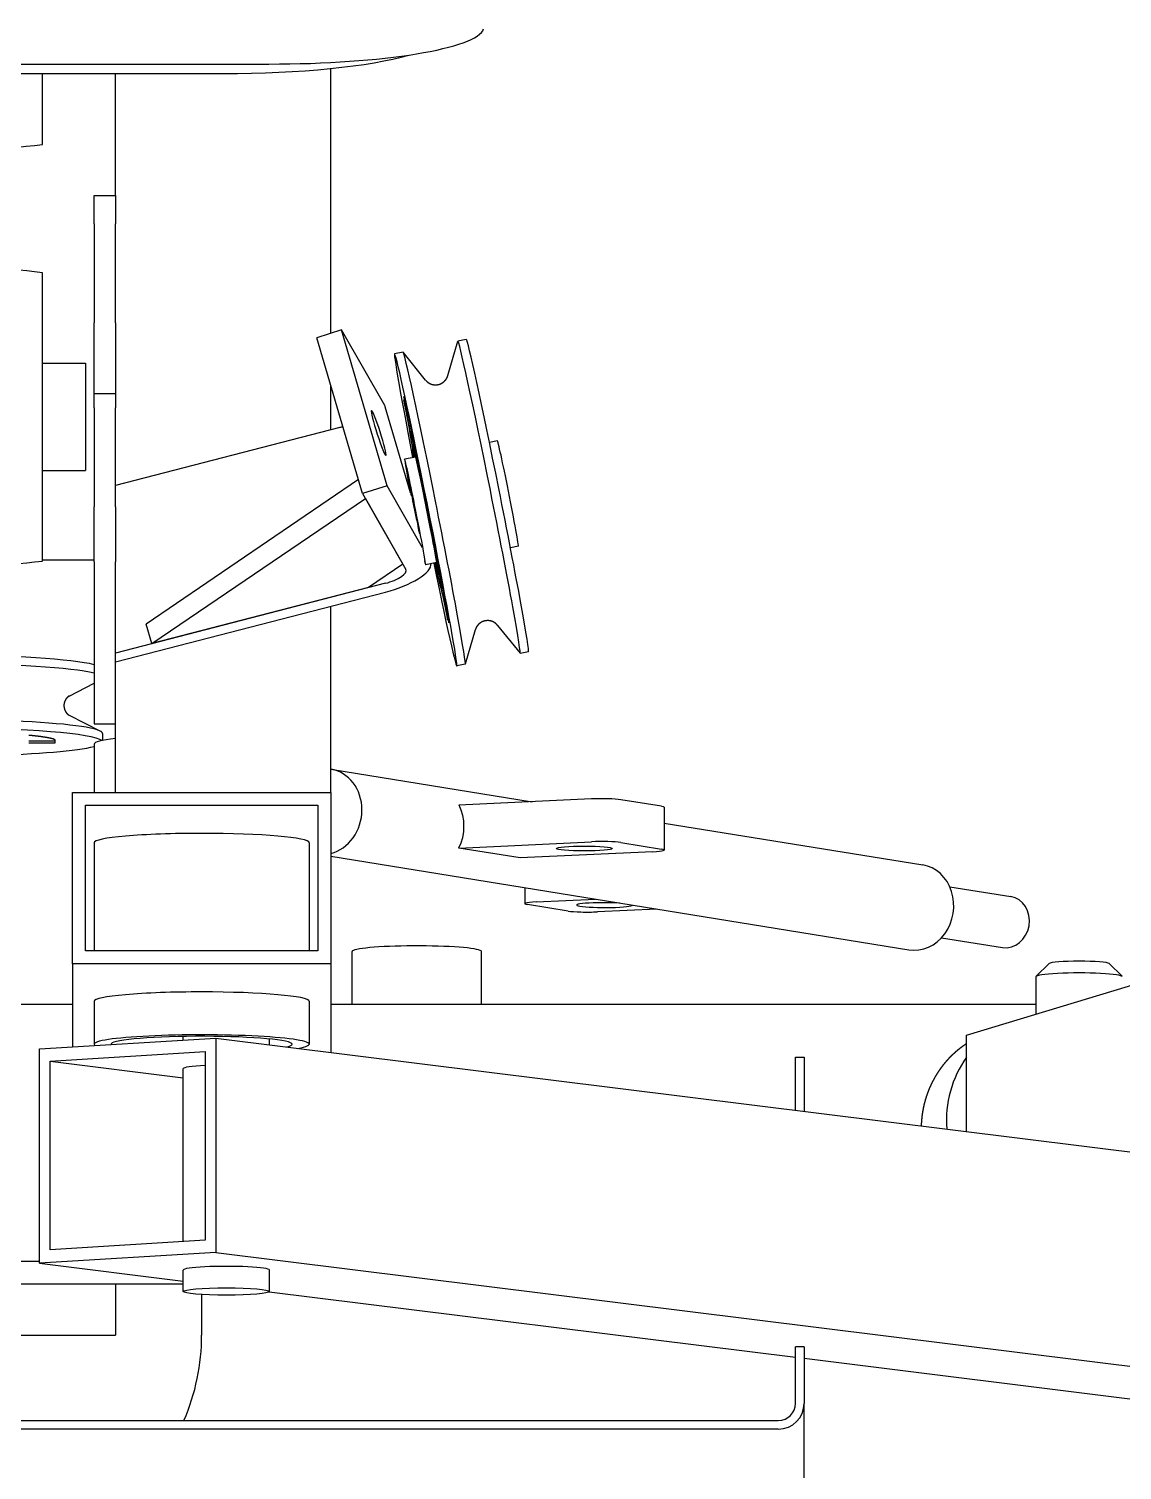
# Model space of a CAD drawing. Header units: millimetres. Extents: x -396 to 32754, y 354 to 22128.
# Drawn here: x 14546 to 14800.1, y 1090.9 to 1426 of the extents above; entities that cross this region are included whole.
import ezdxf

# ---------------------------------------------------------------- set-up
doc = ezdxf.new("R2010")
doc.units = ezdxf.units.MM
doc.layers.add('equipments', color=250, linetype='Continuous')
doc.layers.add('furniture', color=26, linetype='Continuous')

# ---------------------------------------------------------------- blocks, each defined once
blk = doc.blocks.new('Fit13')
at = {"layer": 'equipments'}
for p, q in [((-74.4, 369.6), (75.6, 369.6)), ((90, 307.02), (90, 368.56)), ((-65, 367.4), (65, 367.4)), ((23, 350.92), (23, 367.4)), ((40, 339.02), (40, 367.4)), ((35, 332.44), (35, 339.02)), ((35, 339.02), (40, 339.02)), ((40, 339.02), (40, 332.44)), ((35, 332.44), (35, 309.42)), ((40, 309.42), (40, 332.44)), ((23, 287.58), (23, 321.08)), ((35, 303.01), (35, 309.42)), ((40, 309.42), (40, 303.01)), ((92.5, 307.82), (86.8, 305.99)), ((97.41, 269.75), (86.8, 305.99)), ((102.55, 290.19), (92.5, 307.82)), ((103.11, 271.58), (92.5, 307.82)), ((117.21, 297.17), (119.53, 305.16)), ((121.5, 305.57), (119.54, 305.18)), ((35, 292.97), (35, 303.01)), ((40, 303.01), (40, 292.97)), ((106.79, 302.64), (104.83, 302.25)), ((112.02, 296.14), (106.82, 302.62)), ((23, 300.08), (33, 300.08)), ((33, 300.08), (33, 287.58)), ((90, 284.59), (90, 295.06)), ((35, 289.68), (35, 292.97)), ((40, 292.97), (35, 292.97)), ((40, 292.97), (40, 289.68)), ((106.99, 291.55), (106.95, 291.33)), ((106.99, 291.55), (107.11, 291.57)), ((108.2, 285.51), (106.99, 291.55)), ((35, 289.68), (35, 266.66)), ((40, 266.66), (40, 289.68)), ((108.53, 269.89), (102.66, 289.93)), ((106.95, 291.33), (108.15, 285.29)), ((23, 254.08), (23, 287.58)), ((33, 287.58), (33, 275.08)), ((92.11, 285.13), (40, 271.66)), ((108.49, 285.57), (108.2, 285.51)), ((109.28, 281.75), (109.3, 281.76)), ((110.15, 277.62), (109.28, 281.75)), ((109.28, 281.75), (109.83, 278.5)), ((128.74, 282.03), (126.87, 281.66)), ((109.77, 278.25), (107.17, 277.73)), ((108.91, 279.88), (109.04, 279.91)), ((109.31, 278.16), (108.91, 279.88)), ((108.91, 279.88), (109.24, 278.14)), ((23, 275.08), (33, 275.08)), ((110.15, 277.62), (110.17, 277.63)), ((110.7, 274.37), (110.15, 277.62)), ((96.46, 273), (47.13, 239.4)), ((103.11, 271.58), (97.41, 269.75)), ((111.33, 257.15), (103.11, 271.58)), ((110.84, 274.4), (110.7, 274.37)), ((48.46, 234.87), (98.04, 268.64)), ((97.41, 269.75), (107.46, 252.12)), ((98.04, 268.64), (106.78, 253.31)), ((35, 253.85), (35, 266.66)), ((40, 266.66), (40, 253.85)), ((113.74, 259.17), (113.87, 259.2)), ((114.39, 256.39), (113.74, 259.17)), ((114.39, 256.39), (114.42, 256.4)), ((115.22, 252.04), (114.39, 256.39)), ((114.57, 254.82), (115.22, 252.04)), ((133.63, 257.51), (131.76, 257.14)), ((35, 254.31), (23, 254.31)), ((35, 253.85), (35, 216.22)), ((40, 229.91), (40, 253.85)), ((106.78, 253.31), (98.8, 247.88)), ((114.66, 253.73), (112.05, 253.21)), ((114.12, 253.63), (114.85, 250.17)), ((114.85, 250.17), (114.29, 253.42)), ((115.22, 252.04), (115.24, 252.04)), ((102.71, 248.89), (40, 232.68)), ((114.85, 250.17), (115, 250.2)), ((40, 230.63), (102.71, 246.84)), ((98.8, 247.88), (48.46, 234.87)), ((115.93, 246.41), (117.14, 240.38)), ((115.97, 246.63), (116.24, 246.68)), ((117.18, 240.6), (115.97, 246.63)), ((90, 200.29), (90, 243.55)), ((48.46, 234.87), (47.13, 239.4)), ((117.14, 240.38), (117.18, 240.6)), ((117.14, 240.38), (117.3, 240.41)), ((117.18, 240.6), (117.27, 240.62)), ((123.59, 238.08), (121.27, 230.09)), ((128.78, 239.11), (133.98, 232.62)), ((135.96, 233), (134, 232.61)), ((40, 200.29), (40, 229.91)), ((121.25, 230.07), (119.29, 229.68)), ((29.19, 222.68), (35, 225.65)), ((29.19, 218.25), (36.47, 214.53)), ((35, 216.22), (40, 216.22)), ((26, 212.21), (19.84, 212.21)), ((19.84, 211.78), (26, 211.78)), ((26, 212.21), (26, 212.5)), ((26, 211.78), (26, 212.21)), ((35, 211.5), (35, 200.29)), ((37, 213.99), (37, 212.35)), ((90.05, 205.68), (136.83, 198.12)), ((30, 200.29), (90, 200.29)), ((30, 160.44), (30, 200.29)), ((40, 200.29), (90, 200.29)), ((90, 200.29), (90, 160.44)), ((150.62, 198.76), (119.8, 197.32)), ((166.88, 197.05), (157.39, 198.59)), ((33, 197.3), (87, 197.3)), ((33, 163.43), (33, 197.3)), ((87, 197.3), (87, 163.43)), ((119.8, 197.32), (119.8, 197.28)), ((167.47, 196.84), (167.47, 186.88)), ((167.47, 193.16), (227.57, 183.43)), ((237.76, 143.89), (403.94, 194.14)), ((35, 188.59), (35, 163.43)), ((85, 188.59), (85, 163.43)), ((119.8, 187.35), (150.62, 188.8)), ((157.39, 188.62), (166.88, 187.09)), ((90, 185.43), (224.37, 163.69)), ((119.8, 187.39), (119.8, 187.35)), ((134.03, 185.05), (119.8, 187.35)), ((164.84, 186.5), (134.03, 185.05)), ((135.09, 178.14), (135.09, 174.45)), ((233.85, 178.36), (248.03, 176.07)), ((145.17, 172.71), (135.69, 174.24)), ((137.72, 174.83), (151.51, 175.48)), ((165.74, 173.18), (151.95, 172.53)), ((231.94, 166.52), (246.11, 164.22)), ((87, 163.43), (33, 163.43)), ((95, 150.99), (95, 163.31)), ((125, 150.99), (125, 163.31)), ((90, 160.44), (30, 160.44)), ((30, 160.44), (30, 141.13)), ((90, 160.44), (90, 139.84)), ((256.93, 160.5), (253.94, 157.54)), ((270.88, 160.5), (273.87, 157.54)), ((253.9, 148.78), (253.9, 157.46)), ((30, 150.99), (-30, 150.99)), ((35, 151.73), (35, 141.76)), ((85, 151.73), (85, 141.76)), ((253.9, 150.99), (90, 150.99)), ((22.31, 140.66), (63.27, 143.16)), ((55.74, 142.7), (55.74, 143.56)), ((63.27, 143.16), (331.13, 109.82)), ((63.27, 143.16), (63.27, 93.35)), ((75.74, 141.61), (75.74, 142.98)), ((237.76, 121.44), (237.76, 143.89)), ((22.31, 90.85), (22.31, 140.66)), ((24.77, 137.83), (60.81, 140.03)), ((24.77, 137.83), (55.74, 133.97)), ((24.77, 93.99), (24.77, 137.83)), ((60.81, 140.03), (60.81, 96.19)), ((198, 129.63), (198, 138.76)), ((198, 138.76), (200, 138.76)), ((200, 138.76), (200, 129.63)), ((55.74, 95.88), (55.74, 136.07)), ((198, 126.39), (198, 129.63)), ((200, 129.63), (200, 126.14)), ((60.81, 96.19), (24.77, 93.99)), ((22.31, 91.21), (-22.31, 91.21)), ((63.27, 93.35), (22.31, 90.85)), ((22.31, 90.85), (55.74, 86.69)), ((63.27, 93.35), (331.13, 60.01)), ((55.74, 84.27), (55.74, 89.25)), ((75.74, 84.27), (75.74, 89.25)), ((55.74, 85.98), (-55.74, 85.98)), ((40, 85.98), (40, 74.16)), ((75.71, 84.21), (198, 68.99)), ((60, 83.55), (60, 74.16)), ((-40, 74.16), (40, 74.16)), ((198, 62.26), (198, 71.38)), ((200, 71.38), (198, 71.38)), ((200, 71.38), (200, 62.26)), ((200, 68.74), (290.17, 57.51)), ((198, 58.27), (198, 62.26)), ((200, 62.26), (200, 58.27)), ((200, 5.98), (200, 58.27)), ((-194, 54.29), (194, 54.29)), ((194, 52.29), (-194, 52.29))]:
    blk.add_line(p, q, dxfattribs=at)
for centre, start, end in [((-7, 599.11), 263.1079, 276.8921), ((-7, 72.89), 83.1079, 96.4306), ((-7, 502.27), 263.5694, 276.8921)]:
    blk.add_arc(centre, 250, start, end, dxfattribs=at)
for centre, major_axis, ratio, start_param, end_param in [((75.6, 378.28), (50, 0), 0.173648, -1.570796, -0.057628), ((65, 376.08), (50, 0), 0.173648, -1.570796, -0.530112), ((126.77, 268.89), (7.23, -36.29), 0.017093, 1.612238, 3.174486), ((128.73, 269.28), (7.23, -36.29), 0.017093, 1.612238, 3.141593), ((112.06, 265.96), (7.23, -36.29), 0.017093, 1.612238, 4.36777), ((114.02, 266.35), (7.23, -36.29), 0.017093, 1.612238, 3.141593), ((101.15, 283.83), (1.68, -5.24), 0.073865, 1.796994, 8.080179), ((92.11, 286.84), (10.56, 3.09), 0.329778, 0, 0.078322), ((92.11, 286.84), (4.8, 1.4), 0.329778, -1.667007, -1.513377), ((112.06, 265.96), (3.91, -19.61), 0.017093, -2.974823, -2.245928), ((112.06, 265.96), (3.91, -19.61), 0.017093, 2.261165, 3.057707), ((112.06, 265.96), (3.03, -15.2), 0.017093, -0.63267, 3.183034), ((131.18, 269.77), (2.44, -12.26), 0.017093, 1.612238, 3.141593), ((109.61, 265.47), (2.44, -12.26), 0.017093, 1.612238, 4.394951), ((112.06, 265.96), (3.03, -15.2), 0.017093, -3.100151, -2.508923), ((112.06, 265.96), (3.91, -19.61), 0.017093, 1.213967, 2.010509), ((109.61, 265.47), (0.98, -4.9), 0.017093, 0.041442, 5.103972), ((126.77, 268.89), (7.23, -36.29), 0.017093, -0.032893, 1.612238), ((128.73, 269.28), (7.23, -36.29), 0.017093, 0, 1.612238), ((131.18, 269.77), (2.44, -12.26), 0.017093, 0, 1.612238), ((109.61, 265.47), (2.44, -12.26), 0.017093, -0.403537, 1.612238), ((112.06, 265.96), (7.23, -36.29), 0.017093, -1.226178, 1.612238), ((114.02, 266.35), (7.23, -36.29), 0.017093, 0, 1.612238), ((109.61, 265.47), (0.98, -4.9), 0.017093, -0.171406, 0.041442), ((112.06, 265.96), (3.91, -19.61), 0.017093, 0.16677, 0.963311), ((102.71, 250.6), (10.56, 3.09), 0.329778, -1.667007, -0.062172), ((102.71, 250.6), (4.8, 1.4), 0.329778, -1.667007, 0.078322), ((112.06, 265.96), (3.91, -19.61), 0.017093, -0.880428, -0.083886), ((0, 228.93), (37, 0), 0.087156, 0.330297, 2.811295), ((0, 226.94), (37, 0), 0.087156, 0.330297, 2.811295), ((0, 213.99), (37, 0), 0.087156, 0, 3.141593), ((0, 212), (37, 0), 0.087156, 0.098539, 3.043054), ((60, 211.5), (25, 0), 0.087156, 2.498092, 3.141593), ((0, 212), (37, 0), 0.087156, -1.285841, -0.330297), ((88.45, 195.81), (1.6, 9.87), 0.87707, -2.782364, 0.005667), ((152.99, 198.38), (5, 0), 0.087156, 0.494049, 2.064845), ((112.16, 191.98), (1.6, 9.87), 0.87707, -1.907985, -0.868713), ((162.47, 196.84), (5, 0), 0.087156, 0, 0.494049), ((60, 188.59), (25, 0), 0.087156, 1.570796, 3.141593), ((60, 188.59), (25, 0), 0.087156, 0, 1.570796), ((148.93, 187.24), (6.5, 0), 0.087156, 1.570796327933966, 7.853981635113552), ((152.99, 188.42), (5, 0), 0.087156, 0.494049, 2.064845), ((162.47, 186.88), (5, 0), 0.087156, -1.076747, 0.494049), ((225.97, 173.56), (-1.6, -9.87), 0.87707, 0, 3.141593), ((140.09, 174.45), (5, 0), 0.087156, 2.064845, 3.635642), ((153.64, 174.09), (6.5, 0), 0.087156, 1.006555, 3.635642), ((247.07, 170.15), (0.96, 5.92), 0.87707, 3.141593, 6.283185), ((149.58, 172.91), (5, 0), 0.087156, -2.647544, -1.076747), ((153.64, 174.09), (6.5, 0), 0.087156, -2.647544, -0.018457), ((110, 163.31), (15, 0), 0.087156, 0, 3.054326), ((110, 163.31), (15, 0), 0.087156, 3.054326, 3.141593), ((263.9, 160.45), (7, 0), 0.087156, 0.087601, 3.053992), ((263.9, 157.46), (10, 0), 0.087156, 0, 3.141593), ((60, 151.73), (25, 0), 0.087156, 1.570796, 3.141593), ((60, 151.73), (25, 0), 0.087156, 0, 1.570796), ((60, 141.76), (25, 0), 0.087156, 0.087266, 3.284613), ((60, 141.76), (21.05, 0), 0.087156, 0.087266, 3.187256), ((60, 141.76), (21.05, 0), 0.087156, -0.359801, 0.087266), ((60, 141.76), (25, 0), 0.087156, -0.464377, 0.087266), ((256.98, 123.49), (-7.2, 23.81), 0.957222, 0.628175, 1.34844), ((65.74, 136.07), (10, 0), 0.087156, 2.085379, 3.141593), ((65.74, 89.25), (10, 0), 0.087156, 0, 3.141593), ((65.74, 84.27), (10, 0), 0.087156, 1.570796326794897, 7.853981633974483), ((10, 74.16), (50, 0), 1, -0.408725, 0), ((194, 58.27), (4, 0), 0.996195, -1.570796, 0), ((194, 58.27), (6, 0), 0.996195, -1.570796, 0)]:
    blk.add_ellipse(centre, major_axis=major_axis, ratio=ratio, start_param=start_param, end_param=end_param, dxfattribs=at)
for points, degree in [([(112.02, 296.14), (112.07, 296.08)], 1), ([(112.07, 296.08), (112.12, 296.01)], 1), ([(112.12, 296.01), (112.19, 295.94)], 1), ([(112.19, 295.94), (112.26, 295.87)], 1), ([(112.26, 295.87), (112.35, 295.79)], 1), ([(112.35, 295.79), (112.45, 295.7)], 1), ([(112.45, 295.7), (112.53, 295.64)], 1), ([(112.53, 295.64), (112.61, 295.58)], 1), ([(112.61, 295.58), (112.7, 295.52)], 1), ([(112.7, 295.52), (112.8, 295.45)], 1), ([(112.8, 295.45), (112.91, 295.39)], 1), ([(112.91, 295.39), (113.04, 295.32)], 1), ([(113.04, 295.32), (113.17, 295.26)], 1), ([(113.17, 295.26), (113.33, 295.2)], 1), ([(113.33, 295.2), (113.44, 295.16)], 1), ([(113.44, 295.16), (113.56, 295.13)], 1), ([(113.56, 295.13), (113.69, 295.1)], 1), ([(113.69, 295.1), (113.83, 295.07)], 1), ([(113.83, 295.07), (113.97, 295.05)], 1), ([(113.97, 295.05), (114.11, 295.03)], 1), ([(114.11, 295.03), (114.26, 295.03)], 1), ([(114.26, 295.03), (114.42, 295.03)], 1), ([(114.42, 295.03), (114.54, 295.03)], 1), ([(114.54, 295.03), (114.66, 295.04)], 1), ([(114.66, 295.04), (114.79, 295.06)], 1), ([(114.79, 295.06), (114.91, 295.08)], 1), ([(114.91, 295.08), (115.03, 295.11)], 1), ([(115.03, 295.11), (115.15, 295.14)], 1), ([(115.15, 295.14), (115.27, 295.17)], 1), ([(115.27, 295.17), (115.39, 295.21)], 1), ([(115.39, 295.21), (115.5, 295.26)], 1), ([(115.5, 295.26), (115.61, 295.31)], 1), ([(115.61, 295.31), (115.71, 295.36)], 1), ([(115.71, 295.36), (115.81, 295.41)], 1), ([(115.81, 295.41), (115.91, 295.47)], 1), ([(115.91, 295.47), (116, 295.53)], 1), ([(116, 295.53), (116.09, 295.59)], 1), ([(116.09, 295.59), (116.17, 295.65)], 1), ([(116.17, 295.65), (116.26, 295.72)], 1), ([(116.26, 295.72), (116.34, 295.79)], 1), ([(116.34, 295.79), (116.42, 295.87)], 1), ([(116.42, 295.87), (116.49, 295.94)], 1), ([(116.49, 295.94), (116.56, 296.01)], 1), ([(116.56, 296.01), (116.62, 296.08)], 1), ([(116.62, 296.08), (116.68, 296.15)], 1), ([(116.68, 296.15), (116.73, 296.22)], 1), ([(116.73, 296.22), (116.79, 296.3)], 1), ([(116.79, 296.3), (116.85, 296.39)], 1), ([(116.85, 296.39), (116.9, 296.46)], 1), ([(116.9, 296.46), (116.94, 296.54)], 1), ([(116.94, 296.54), (116.98, 296.61)], 1), ([(116.98, 296.61), (117.02, 296.68)], 1), ([(117.02, 296.68), (117.05, 296.74)], 1), ([(117.05, 296.74), (117.07, 296.8)], 1), ([(117.07, 296.8), (117.1, 296.87)], 1), ([(117.1, 296.87), (117.13, 296.94)], 1), ([(117.13, 296.94), (117.15, 297)], 1), ([(117.15, 297), (117.17, 297.06)], 1), ([(117.17, 297.06), (117.19, 297.12)], 1), ([(117.19, 297.12), (117.21, 297.17)], 1), ([(106.91, 292.28), (106.91, 292.27)], 1), ([(106.91, 292.28), (106.91, 292.28)], 1), ([(106.91, 292.27), (106.92, 292.26)], 1), ([(106.91, 292.27), (106.91, 292.27)], 1), ([(106.92, 292.26), (106.92, 292.25)], 1), ([(106.92, 292.25), (106.92, 292.24)], 1), ([(106.92, 292.24), (106.93, 292.22)], 1), ([(106.93, 292.22), (106.94, 292.2)], 1), ([(106.94, 292.2), (106.94, 292.17)], 1), ([(106.94, 292.17), (106.95, 292.14)], 1), ([(106.95, 292.14), (106.96, 292.1)], 1), ([(106.96, 292.1), (106.98, 292.06)], 1), ([(106.98, 292.06), (106.99, 292.02)], 1), ([(106.99, 292.02), (107, 291.97)], 1), ([(107, 291.97), (107.01, 291.93)], 1), ([(107.01, 291.93), (107.03, 291.87)], 1), ([(107.03, 291.87), (107.04, 291.82)], 1), ([(107.04, 291.82), (107.06, 291.76)], 1), ([(107.06, 291.76), (107.07, 291.7)], 1), ([(107.07, 291.7), (107.09, 291.64)], 1), ([(107.09, 291.64), (107.11, 291.58)], 1), ([(107.11, 291.58), (107.12, 291.51)], 1), ([(107.12, 291.51), (107.14, 291.44)], 1), ([(107.14, 291.44), (107.17, 291.33)], 1), ([(107.17, 291.33), (107.2, 291.21)], 1), ([(107.2, 291.21), (107.23, 291.09)], 1), ([(107.23, 291.09), (107.26, 290.96)], 1), ([(107.26, 290.96), (107.29, 290.83)], 1), ([(107.29, 290.83), (107.33, 290.69)], 1), ([(107.33, 290.69), (107.36, 290.54)], 1), ([(107.36, 290.54), (107.4, 290.39)], 1), ([(107.4, 290.39), (107.43, 290.24)], 1), ([(107.43, 290.24), (107.47, 290.08)], 1), ([(107.47, 290.08), (107.51, 289.91)], 1), ([(107.51, 289.91), (107.55, 289.74)], 1), ([(107.55, 289.74), (107.59, 289.57)], 1), ([(107.59, 289.57), (107.63, 289.39)], 1), ([(107.63, 289.39), (107.67, 289.21)], 1), ([(107.67, 289.21), (107.72, 289.02)], 1), ([(107.72, 289.02), (107.76, 288.82)], 1), ([(107.76, 288.82), (107.81, 288.62)], 1), ([(107.81, 288.62), (107.85, 288.42)], 1), ([(107.85, 288.42), (107.9, 288.21)], 1), ([(107.9, 288.21), (107.95, 287.98)], 1), ([(107.95, 287.98), (108.01, 287.73)], 1), ([(108.01, 287.73), (108.06, 287.48)], 1), ([(108.06, 287.48), (108.12, 287.23)], 1), ([(108.12, 287.23), (108.18, 286.97)], 1), ([(108.18, 286.97), (108.24, 286.71)], 1), ([(108.24, 286.71), (108.29, 286.44)], 1), ([(108.29, 286.44), (108.36, 286.17)], 1), ([(108.36, 286.17), (108.42, 285.89)], 1), ([(108.42, 285.89), (108.48, 285.6)], 1), ([(108.48, 285.6), (108.54, 285.31)], 1), ([(108.54, 285.31), (108.61, 285.02)], 1), ([(108.61, 285.02), (108.67, 284.72)], 1), ([(108.67, 284.72), (108.74, 284.42)], 1), ([(108.74, 284.42), (108.8, 284.11)], 1), ([(108.8, 284.11), (108.87, 283.8)], 1), ([(108.87, 283.8), (108.94, 283.48)], 1), ([(108.94, 283.48), (109.01, 283.16)], 1), ([(109.01, 283.16), (109.08, 282.83)], 1), ([(109.08, 282.83), (109.15, 282.5)], 1), ([(109.15, 282.5), (109.22, 282.16)], 1), ([(109.22, 282.16), (109.29, 281.82)], 1), ([(109.29, 281.82), (109.36, 281.47)], 1), ([(109.36, 281.47), (109.44, 281.12)], 1), ([(109.44, 281.12), (109.51, 280.77)], 1), ([(109.51, 280.77), (109.59, 280.41)], 1), ([(109.59, 280.41), (109.67, 280.05)], 1), ([(109.67, 280.05), (109.74, 279.68)], 1), ([(109.74, 279.68), (109.82, 279.31)], 1), ([(109.82, 279.31), (109.9, 278.94)], 1), ([(109.9, 278.94), (109.98, 278.56)], 1), ([(109.98, 278.56), (110.06, 278.18)], 1), ([(110.06, 278.18), (110.14, 277.8)], 1), ([(110.14, 277.8), (110.22, 277.41)], 1), ([(110.22, 277.41), (110.3, 277.03)], 1), ([(110.3, 277.03), (110.38, 276.63)], 1), ([(110.38, 276.63), (110.46, 276.24)], 1), ([(110.46, 276.24), (110.54, 275.84)], 1), ([(110.54, 275.84), (110.62, 275.44)], 1), ([(110.62, 275.44), (110.7, 275.04)], 1), ([(110.7, 275.04), (110.79, 274.64)], 1), ([(110.79, 274.64), (110.87, 274.23)], 1), ([(110.87, 274.23), (110.96, 273.82)], 1), ([(110.96, 273.82), (111.04, 273.41)], 1), ([(111.04, 273.41), (111.12, 273)], 1), ([(111.12, 273), (111.21, 272.58)], 1), ([(111.21, 272.58), (111.29, 272.16)], 1), ([(111.29, 272.16), (111.38, 271.75)], 1), ([(111.38, 271.75), (111.46, 271.33)], 1), ([(111.46, 271.33), (111.55, 270.9)], 1), ([(111.55, 270.9), (111.63, 270.48)], 1), ([(111.63, 270.48), (111.72, 270.06)], 1), ([(111.72, 270.06), (111.81, 269.63)], 1), ([(111.81, 269.63), (111.89, 269.21)], 1), ([(111.89, 269.21), (111.98, 268.78)], 1), ([(111.98, 268.78), (112.06, 268.35)], 1), ([(112.06, 268.35), (112.15, 267.93)], 1), ([(112.15, 267.93), (112.24, 267.5)], 1), ([(112.24, 267.5), (112.32, 267.07)], 1), ([(112.32, 267.07), (112.41, 266.64)], 1), ([(112.41, 266.64), (112.49, 266.21)], 1), ([(112.49, 266.21), (112.58, 265.78)], 1), ([(112.58, 265.78), (112.66, 265.35)], 1), ([(112.66, 265.35), (112.75, 264.92)], 1), ([(112.75, 264.92), (112.83, 264.49)], 1), ([(112.83, 264.49), (112.92, 264.06)], 1), ([(112.92, 264.06), (113, 263.63)], 1), ([(113, 263.63), (113.09, 263.21)], 1), ([(113.09, 263.21), (113.17, 262.78)], 1), ([(113.17, 262.78), (113.26, 262.35)], 1), ([(113.26, 262.35), (113.34, 261.93)], 1), ([(113.34, 261.93), (113.42, 261.5)], 1), ([(113.42, 261.5), (113.51, 261.08)], 1), ([(113.51, 261.08), (113.59, 260.66)], 1), ([(113.59, 260.66), (113.67, 260.24)], 1), ([(113.67, 260.24), (113.75, 259.82)], 1), ([(113.75, 259.82), (113.83, 259.4)], 1), ([(113.83, 259.4), (113.91, 258.99)], 1), ([(113.91, 258.99), (114, 258.57)], 1), ([(114, 258.57), (114.08, 258.16)], 1), ([(114.08, 258.16), (114.15, 257.75)], 1), ([(114.15, 257.75), (114.23, 257.34)], 1), ([(114.23, 257.34), (114.31, 256.94)], 1), ([(114.31, 256.94), (114.39, 256.53)], 1), ([(114.39, 256.53), (114.47, 256.13)], 1), ([(114.47, 256.13), (114.54, 255.74)], 1), ([(114.54, 255.74), (114.62, 255.34)], 1), ([(114.62, 255.34), (114.69, 254.95)], 1), ([(114.69, 254.95), (114.77, 254.56)], 1), ([(114.77, 254.56), (114.84, 254.17)], 1), ([(114.84, 254.17), (114.92, 253.79)], 1), ([(114.92, 253.79), (114.99, 253.4)], 1), ([(114.99, 253.4), (115.06, 253.03)], 1), ([(115.06, 253.03), (115.13, 252.65)], 1), ([(115.13, 252.65), (115.2, 252.28)], 1), ([(115.2, 252.28), (115.27, 251.91)], 1), ([(115.27, 251.91), (115.34, 251.55)], 1), ([(115.34, 251.55), (115.41, 251.19)], 1), ([(115.41, 251.19), (115.47, 250.83)], 1), ([(115.47, 250.83), (115.54, 250.48)], 1), ([(115.54, 250.48), (115.6, 250.13)], 1), ([(115.6, 250.13), (115.67, 249.79)], 1), ([(115.67, 249.79), (115.73, 249.45)], 1), ([(115.73, 249.45), (115.79, 249.11)], 1), ([(115.79, 249.11), (115.85, 248.78)], 1), ([(115.85, 248.78), (115.91, 248.46)], 1), ([(115.91, 248.46), (115.97, 248.14)], 1), ([(115.97, 248.14), (116.03, 247.82)], 1), ([(116.03, 247.82), (116.09, 247.51)], 1), ([(116.09, 247.51), (116.14, 247.2)], 1), ([(116.14, 247.2), (116.2, 246.89)], 1), ([(116.2, 246.89), (116.25, 246.6)], 1), ([(116.25, 246.6), (116.31, 246.3)], 1), ([(116.31, 246.3), (116.36, 246.01)], 1), ([(116.36, 246.01), (116.41, 245.73)], 1), ([(116.41, 245.73), (116.46, 245.45)], 1), ([(116.46, 245.45), (116.51, 245.18)], 1), ([(116.51, 245.18), (116.55, 244.91)], 1), ([(116.55, 244.91), (116.6, 244.65)], 1), ([(116.6, 244.65), (116.64, 244.4)], 1), ([(116.64, 244.4), (116.69, 244.15)], 1), ([(116.69, 244.15), (116.73, 243.91)], 1), ([(116.73, 243.91), (116.77, 243.67)], 1), ([(116.77, 243.67), (116.81, 243.44)], 1), ([(116.81, 243.44), (116.85, 243.21)], 1), ([(116.85, 243.21), (116.89, 242.99)], 1), ([(116.89, 242.99), (116.92, 242.78)], 1), ([(116.92, 242.78), (116.96, 242.57)], 1), ([(116.96, 242.57), (116.99, 242.37)], 1), ([(116.99, 242.37), (117.02, 242.18)], 1), ([(117.02, 242.18), (117.06, 241.99)], 1), ([(117.06, 241.99), (117.08, 241.8)], 1), ([(117.08, 241.8), (117.11, 241.63)], 1), ([(117.11, 241.63), (117.14, 241.46)], 1), ([(117.14, 241.46), (117.17, 241.29)], 1), ([(117.17, 241.29), (117.19, 241.14)], 1), ([(117.19, 241.14), (117.21, 240.99)], 1), ([(117.21, 240.99), (117.24, 240.84)], 1), ([(117.24, 240.84), (117.26, 240.71)], 1), ([(117.26, 240.71), (117.28, 240.58)], 1), ([(117.28, 240.58), (117.29, 240.48)], 1), ([(117.29, 240.48), (117.3, 240.38)], 1), ([(117.3, 240.38), (117.32, 240.29)], 1), ([(117.32, 240.29), (117.33, 240.21)], 1), ([(117.33, 240.21), (117.34, 240.12)], 1), ([(117.34, 240.12), (117.35, 240.05)], 1), ([(117.35, 240.05), (117.36, 239.98)], 1), ([(117.36, 239.98), (117.37, 239.92)], 1), ([(117.37, 239.92), (117.37, 239.86)], 1), ([(117.37, 239.86), (117.38, 239.81)], 1), ([(117.38, 239.81), (117.38, 239.77)], 1), ([(117.38, 239.77), (117.39, 239.74)], 1), ([(117.39, 239.74), (117.39, 239.71)], 1), ([(117.39, 239.71), (117.39, 239.7)], 1), ([(117.39, 239.7), (117.39, 239.69)], 1), ([(117.39, 239.69), (117.39, 239.68)], 1), ([(123.6, 238.13), (123.59, 238.08)], 1), ([(123.62, 238.18), (123.6, 238.13)], 1), ([(123.64, 238.24), (123.62, 238.18)], 1), ([(123.66, 238.3), (123.64, 238.24)], 1), ([(123.69, 238.37), (123.66, 238.3)], 1), ([(123.72, 238.44), (123.69, 238.37)], 1), ([(123.75, 238.5), (123.72, 238.44)], 1), ([(123.78, 238.57), (123.75, 238.5)], 1), ([(123.81, 238.64), (123.78, 238.57)], 1), ([(123.85, 238.71), (123.81, 238.64)], 1), ([(123.9, 238.78), (123.85, 238.71)], 1), ([(123.95, 238.86), (123.9, 238.78)], 1), ([(124, 238.94), (123.95, 238.86)], 1), ([(124.06, 239.03), (124, 238.94)], 1), ([(124.12, 239.09), (124.06, 239.03)], 1), ([(124.17, 239.16), (124.12, 239.09)], 1), ([(124.23, 239.23), (124.17, 239.16)], 1), ([(124.3, 239.31), (124.23, 239.23)], 1), ([(124.37, 239.38), (124.3, 239.31)], 1), ([(124.45, 239.45), (124.37, 239.38)], 1), ([(124.54, 239.53), (124.45, 239.45)], 1), ([(124.63, 239.6), (124.54, 239.53)], 1), ([(124.71, 239.66), (124.63, 239.6)], 1), ([(124.8, 239.72), (124.71, 239.66)], 1), ([(124.89, 239.78), (124.8, 239.72)], 1), ([(124.98, 239.83), (124.89, 239.78)], 1), ([(125.08, 239.89), (124.98, 239.83)], 1), ([(125.19, 239.94), (125.08, 239.89)], 1), ([(125.3, 239.99), (125.19, 239.94)], 1), ([(125.41, 240.03), (125.3, 239.99)], 1), ([(125.52, 240.07), (125.41, 240.03)], 1), ([(125.64, 240.11), (125.52, 240.07)], 1), ([(125.76, 240.14), (125.64, 240.11)], 1), ([(125.88, 240.17), (125.76, 240.14)], 1), ([(126.01, 240.19), (125.88, 240.17)], 1), ([(126.13, 240.2), (126.01, 240.19)], 1), ([(126.25, 240.21), (126.13, 240.2)], 1), ([(126.38, 240.22), (126.25, 240.21)], 1), ([(126.53, 240.22), (126.38, 240.22)], 1), ([(126.68, 240.21), (126.53, 240.22)], 1), ([(126.83, 240.2), (126.68, 240.21)], 1), ([(126.97, 240.17), (126.83, 240.2)], 1), ([(127.11, 240.15), (126.97, 240.17)], 1), ([(127.23, 240.12), (127.11, 240.15)], 1), ([(127.36, 240.08), (127.23, 240.12)], 1), ([(127.47, 240.04), (127.36, 240.08)], 1), ([(127.62, 239.98), (127.47, 240.04)], 1), ([(127.76, 239.92), (127.62, 239.98)], 1), ([(127.88, 239.86), (127.76, 239.92)], 1), ([(127.99, 239.79), (127.88, 239.86)], 1), ([(128.1, 239.73), (127.99, 239.79)], 1), ([(128.19, 239.66), (128.1, 239.73)], 1), ([(128.27, 239.6), (128.19, 239.66)], 1), ([(128.35, 239.54), (128.27, 239.6)], 1), ([(128.45, 239.46), (128.35, 239.54)], 1), ([(128.53, 239.38), (128.45, 239.46)], 1), ([(128.61, 239.3), (128.53, 239.38)], 1), ([(128.67, 239.23), (128.61, 239.3)], 1), ([(128.73, 239.17), (128.67, 239.23)], 1), ([(128.78, 239.11), (128.73, 239.17)], 1), ([(28.09, 221.16), (28.06, 221.05)], 1), ([(28.12, 221.26), (28.09, 221.16)], 1), ([(28.15, 221.36), (28.12, 221.26)], 1), ([(28.19, 221.46), (28.15, 221.36)], 1), ([(28.22, 221.55), (28.19, 221.46)], 1), ([(28.26, 221.64), (28.22, 221.55)], 1), ([(28.31, 221.72), (28.26, 221.64)], 1), ([(28.36, 221.83), (28.31, 221.72)], 1), ([(28.42, 221.93), (28.36, 221.83)], 1), ([(28.48, 222.01), (28.42, 221.93)], 1), ([(28.54, 222.09), (28.48, 222.01)], 1), ([(28.6, 222.17), (28.54, 222.09)], 1), ([(28.65, 222.23), (28.6, 222.17)], 1), ([(28.7, 222.29), (28.65, 222.23)], 1), ([(28.75, 222.34), (28.7, 222.29)], 1), ([(28.8, 222.39), (28.75, 222.34)], 1), ([(28.85, 222.43), (28.8, 222.39)], 1), ([(28.89, 222.47), (28.85, 222.43)], 1), ([(28.94, 222.51), (28.89, 222.47)], 1), ([(28.99, 222.55), (28.94, 222.51)], 1), ([(29.03, 222.58), (28.99, 222.55)], 1), ([(29.07, 222.61), (29.03, 222.58)], 1), ([(29.1, 222.63), (29.07, 222.61)], 1), ([(29.13, 222.64), (29.1, 222.63)], 1), ([(29.15, 222.66), (29.13, 222.64)], 1), ([(29.17, 222.67), (29.15, 222.66)], 1), ([(29.18, 222.68), (29.17, 222.67)], 1), ([(29.19, 222.68), (29.18, 222.68)], 1), ([(28.01, 220.7), (28, 220.59)], 1), ([(28, 220.59), (28, 220.47)], 1), ([(28, 220.47), (28, 220.36)], 1), ([(28, 220.36), (28.01, 220.25)], 1), ([(28.02, 220.82), (28.01, 220.7)], 1), ([(28.01, 220.25), (28.02, 220.14)], 1), ([(28.04, 220.94), (28.02, 220.82)], 1), ([(28.02, 220.14), (28.03, 220.03)], 1), ([(28.03, 220.03), (28.05, 219.92)], 1), ([(28.06, 221.05), (28.04, 220.94)], 1), ([(28.05, 219.92), (28.08, 219.82)], 1), ([(28.08, 219.82), (28.1, 219.72)], 1), ([(28.1, 219.72), (28.13, 219.62)], 1), ([(28.13, 219.62), (28.16, 219.53)], 1), ([(28.16, 219.53), (28.2, 219.44)], 1), ([(28.2, 219.44), (28.24, 219.35)], 1), ([(28.24, 219.35), (28.28, 219.26)], 1), ([(28.28, 219.26), (28.32, 219.18)], 1), ([(28.32, 219.18), (28.36, 219.11)], 1), ([(28.36, 219.11), (28.4, 219.04)], 1), ([(28.4, 219.04), (28.44, 218.97)], 1), ([(28.44, 218.97), (28.48, 218.91)], 1), ([(28.48, 218.91), (28.53, 218.85)], 1), ([(28.53, 218.85), (28.57, 218.8)], 1), ([(28.57, 218.8), (28.61, 218.75)], 1), ([(28.61, 218.75), (28.65, 218.7)], 1), ([(28.65, 218.7), (28.69, 218.65)], 1), ([(28.69, 218.65), (28.73, 218.61)], 1), ([(28.73, 218.61), (28.78, 218.56)], 1), ([(28.78, 218.56), (28.81, 218.53)], 1), ([(28.81, 218.53), (28.85, 218.49)], 1), ([(28.85, 218.49), (28.89, 218.46)], 1), ([(28.89, 218.46), (28.92, 218.43)], 1), ([(28.92, 218.43), (28.95, 218.41)], 1), ([(28.95, 218.41), (28.98, 218.39)], 1), ([(28.98, 218.39), (29.01, 218.37)], 1), ([(29.01, 218.37), (29.03, 218.35)], 1), ([(29.03, 218.35), (29.06, 218.33)], 1), ([(29.06, 218.33), (29.09, 218.31)], 1), ([(29.09, 218.31), (29.12, 218.29)], 1), ([(29.12, 218.29), (29.14, 218.28)], 1), ([(29.14, 218.28), (29.16, 218.27)], 1), ([(29.16, 218.27), (29.17, 218.26)], 1), ([(29.17, 218.26), (29.18, 218.25)], 1), ([(29.18, 218.25), (29.19, 218.25)], 1), ([(19.84, 213.63), (20.12, 213.6)], 1), ([(20.12, 213.6), (20.38, 213.58)], 1), ([(20.38, 213.58), (20.64, 213.55)], 1), ([(20.64, 213.55), (20.9, 213.52)], 1), ([(20.9, 213.52), (21.15, 213.5)], 1), ([(21.15, 213.5), (21.39, 213.47)], 1), ([(21.39, 213.47), (21.63, 213.44)], 1), ([(21.63, 213.44), (21.87, 213.41)], 1), ([(21.87, 213.41), (22.09, 213.39)], 1), ([(22.09, 213.39), (22.32, 213.36)], 1), ([(22.32, 213.36), (22.53, 213.33)], 1), ([(22.53, 213.33), (22.74, 213.3)], 1), ([(22.74, 213.3), (22.95, 213.27)], 1), ([(22.95, 213.27), (23.15, 213.24)], 1), ([(23.15, 213.24), (23.34, 213.21)], 1), ([(23.34, 213.21), (23.52, 213.19)], 1), ([(23.52, 213.19), (23.7, 213.16)], 1), ([(23.7, 213.16), (23.87, 213.13)], 1), ([(23.87, 213.13), (24.04, 213.1)], 1), ([(24.04, 213.1), (24.2, 213.07)], 1), ([(24.2, 213.07), (24.35, 213.04)], 1), ([(24.35, 213.04), (24.46, 213.02)], 1), ([(24.46, 213.02), (24.57, 213)], 1), ([(24.57, 213), (24.67, 212.98)], 1), ([(24.67, 212.98), (24.77, 212.96)], 1), ([(24.77, 212.96), (24.86, 212.94)], 1), ([(24.86, 212.94), (24.95, 212.92)], 1), ([(24.95, 212.92), (25.03, 212.9)], 1), ([(25.03, 212.9), (25.11, 212.88)], 1), ([(25.11, 212.88), (25.18, 212.86)], 1), ([(25.18, 212.86), (25.25, 212.84)], 1), ([(25.25, 212.84), (25.31, 212.83)], 1), ([(25.31, 212.83), (25.36, 212.81)], 1), ([(25.36, 212.81), (25.41, 212.8)], 1), ([(25.41, 212.8), (25.45, 212.79)], 1), ([(25.45, 212.79), (25.49, 212.77)], 1), ([(25.47, 212.78), (25.64, 212.67), (25.82, 212.57), (26, 212.5)], 3), ([(25.49, 212.77), (25.52, 212.76)], 1), ([(25.52, 212.76), (25.54, 212.76)], 1), ([(25.54, 212.76), (25.56, 212.75)], 1), ([(25.56, 212.75), (25.57, 212.75)], 1), ([(25.57, 212.75), (25.57, 212.74)], 1), ([(236.13, 140.72), (235.84, 140.49)], 1), ([(236.42, 140.95), (236.13, 140.72)], 1), ([(236.72, 141.17), (236.42, 140.95)], 1), ([(237.02, 141.38), (236.72, 141.17)], 1), ([(237.33, 141.59), (237.02, 141.38)], 1), ([(237.63, 141.8), (237.33, 141.59)], 1), ([(237.76, 141.88), (237.63, 141.8)], 1), ([(232.67, 137.37), (232.43, 137.08)], 1), ([(232.91, 137.65), (232.67, 137.37)], 1), ([(233.16, 137.93), (232.91, 137.65)], 1), ([(233.41, 138.21), (233.16, 137.93)], 1), ([(233.66, 138.48), (233.41, 138.21)], 1), ([(233.92, 138.75), (233.66, 138.48)], 1), ([(234.18, 139.01), (233.92, 138.75)], 1), ([(234.45, 139.27), (234.18, 139.01)], 1), ([(234.72, 139.52), (234.45, 139.27)], 1), ([(234.99, 139.77), (234.72, 139.52)], 1), ([(235.27, 140.02), (234.99, 139.77)], 1), ([(235.56, 140.26), (235.27, 140.02)], 1), ([(235.84, 140.49), (235.56, 140.26)], 1), ([(230.52, 134.32), (230.33, 133.99)], 1), ([(230.71, 134.64), (230.52, 134.32)], 1), ([(230.91, 134.96), (230.71, 134.64)], 1), ([(231.11, 135.27), (230.91, 134.96)], 1), ([(231.32, 135.58), (231.11, 135.27)], 1), ([(231.54, 135.89), (231.32, 135.58)], 1), ([(231.75, 136.19), (231.54, 135.89)], 1), ([(231.98, 136.49), (231.75, 136.19)], 1), ([(232.2, 136.79), (231.98, 136.49)], 1), ([(232.43, 137.08), (232.2, 136.79)], 1), ([(228.87, 130.93), (228.74, 130.58)], 1), ([(229.01, 131.28), (228.87, 130.93)], 1), ([(229.16, 131.63), (229.01, 131.28)], 1), ([(229.31, 131.98), (229.16, 131.63)], 1), ([(229.47, 132.32), (229.31, 131.98)], 1), ([(229.63, 132.66), (229.47, 132.32)], 1), ([(229.8, 133), (229.63, 132.66)], 1), ([(229.97, 133.33), (229.8, 133)], 1), ([(230.15, 133.66), (229.97, 133.33)], 1), ([(230.33, 133.99), (230.15, 133.66)], 1), ([(227.85, 127.68), (227.77, 127.31)], 1), ([(227.94, 128.05), (227.85, 127.68)], 1), ([(228.04, 128.41), (227.94, 128.05)], 1), ([(228.14, 128.78), (228.04, 128.41)], 1), ([(228.25, 129.14), (228.14, 128.78)], 1), ([(228.36, 129.51), (228.25, 129.14)], 1), ([(228.48, 129.87), (228.36, 129.51)], 1), ([(228.61, 130.22), (228.48, 129.87)], 1), ([(228.74, 130.58), (228.61, 130.22)], 1), ([(227.3, 124.29), (227.27, 123.91)], 1), ([(227.34, 124.67), (227.3, 124.29)], 1), ([(227.38, 125.05), (227.34, 124.67)], 1), ([(227.43, 125.43), (227.38, 125.05)], 1), ([(227.49, 125.81), (227.43, 125.43)], 1), ([(227.55, 126.19), (227.49, 125.81)], 1), ([(227.62, 126.56), (227.55, 126.19)], 1), ([(227.69, 126.94), (227.62, 126.56)], 1), ([(227.77, 127.31), (227.69, 126.94)], 1), ([(227.22, 123.15), (227.21, 122.77)], 1), ([(227.21, 122.77), (227.21, 122.76)], 1), ([(227.24, 123.53), (227.22, 123.15)], 1), ([(227.27, 123.91), (227.24, 123.53)], 1)]:
    blk.add_open_spline(points, degree=degree, dxfattribs=at)

msp = doc.modelspace()

# ---------------------------------------------------------------- block references
at = {"layer": 'furniture'}
msp.add_blockref('Fit13', (14526.2, 1048.19), dxfattribs=at)

doc.saveas('drawing.dxf')
